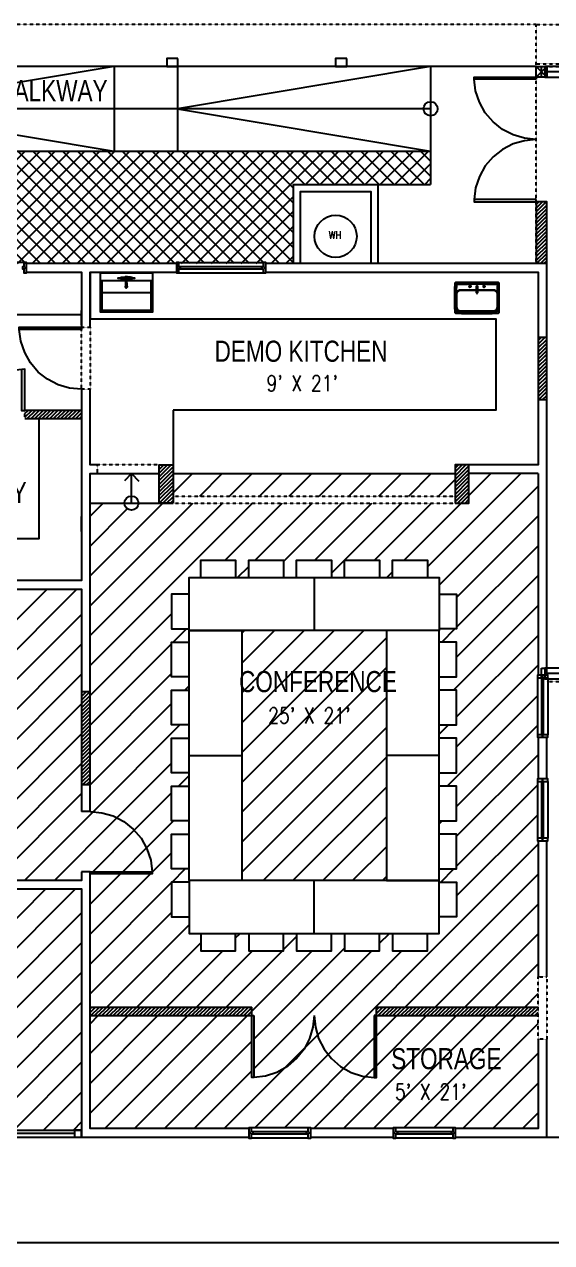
# Model space of a CAD drawing. Header units: inches. Extents: x -625442 to 34963, y -27993 to 66986.
# Drawn here: x 2699 to 2999, y 19650 to 20343 of the extents above; entities that cross this region are included whole.
import ezdxf

# ---------------------------------------------------------------- set-up
doc = ezdxf.new("R2010")
doc.units = ezdxf.units.IN
doc.header["$LTSCALE"] = 0.5
doc.header["$MEASUREMENT"] = 0
doc.linetypes.add('HIDDEN2', pattern=[0.1875, 0.125, -0.0625])
for name, color, linetype in [('0-TEXT', 30, 'Continuous'), ('A-ANNO-TEXT', 30, 'Continuous'), ('P-ABOVE', 201, 'HIDDEN2'), ('P-BELOW-LIGHT', 143, 'Continuous'), ('P-BELOW-MED', 145, 'Continuous'), ('P-CASEWORK', 140, 'Continuous'), ('P-DOOR', 51, 'Continuous'), ('P-FIXTURE', 63, 'Continuous'), ('P-FURNITURE', 201, 'Continuous'), ('P-RAILING', 60, 'Continuous'), ('P-WALL', 90, 'Continuous'), ('P-WINDOW', 213, 'Continuous')]:
    doc.layers.add(name, color=color, linetype=linetype)
doc.styles.add('1-4T', font='Zap601Rm.ttf', dxfattribs={"width": 0.8, "height": 12})
doc.styles.add('sapa notes', font='romans.shx', dxfattribs={"width": 0.8})

msp = doc.modelspace()

# ---------------------------------------------------------------- hatches: boundary and pattern name
at = {"layer": 'P-BELOW-LIGHT'}
h = msp.add_hatch(dxfattribs=at)
h.set_pattern_fill('ANSI37', color=256, scale=48)
h.set_pattern_definition([(45, (130.273, 442.537), (-4.2426407, 4.2426407), []), (135, (130.273, 442.537), (-4.2426407, -4.2426407), [])])
h.paths.add_polyline_path([(2851.69576, 20251.62307), (2929.69576, 20251.62307), (2929.69576, 20270.62307), (2426.76317, 20270.33417), (2426.76317, 20206.62307), (2589.15344, 20206.62307), (2589.15344, 20210.62307), (2594.04447, 20210.62307), (2594.04447, 20206.62307), (2851.69576, 20206.62307)])
at = {"layer": 'P-FURNITURE'}
h = msp.add_hatch(dxfattribs=at)
h.set_pattern_fill('ANSI31', color=256, scale=12)
h.paths.add_polyline_path([(2995.69576, 20241.80097), (2989.69576, 20241.80097), (2989.69576, 20206.62307), (2995.69576, 20206.62307)])
h.paths.add_polyline_path([(2995.69576, 20164.56022), (2990.80474, 20164.56022), (2990.80474, 20129.34481), (2995.69576, 20129.34481)])
h = msp.add_hatch(dxfattribs=at)
h.set_pattern_fill('ANSI31', color=256, scale=12)
h.paths.add_polyline_path([(2518.85643, 20201.73204), (2513.9654, 20201.73204), (2513.9654, 20170.42946), (2518.85643, 20170.42946)])
h.paths.add_polyline_path([(2518.85643, 20135.21405), (2513.9654, 20135.21405), (2513.9654, 20021.54654), (2594.04447, 20021.54654), (2594.04447, 20026.43756), (2518.85643, 20026.43756)])
h.paths.add_polyline_path([(2549.24873, 20123.21405), (2518.85643, 20123.21405), (2518.85643, 20118.32302), (2549.24873, 20118.32302)], flags=17)
h.paths.add_polyline_path([(2651.89343, 20123.21405), (2584.46414, 20123.21405), (2584.46414, 20118.32302), (2614.85643, 20118.32302), (2614.85643, 20026.43756), (2619.74746, 20026.43756), (2619.74746, 20118.32302), (2651.89343, 20118.32302)])
h.paths.add_polyline_path([(2731.18892, 20123.21405), (2699.04295, 20123.21405), (2699.04295, 20118.32302), (2731.18892, 20118.32302)])
h = msp.add_hatch(dxfattribs=at)
h.set_pattern_fill('ANSI31', color=256, scale=12)
h.paths.add_polyline_path([(2783.22947, 20092.17299), (2775.40382, 20092.17299), (2775.40382, 20070.45682), (2783.22947, 20070.45682)])
h.paths.add_polyline_path([(2951.48086, 20092.17299), (2943.65522, 20092.17299), (2943.65522, 20070.45682), (2951.48086, 20070.45682)])
h = msp.add_hatch(dxfattribs=at)
h.set_pattern_fill('ANSI31', color=256, scale=96)
h.paths.add_polyline_path([(2990.80474, 20087.28196), (2951.48086, 20087.28196), (2951.48086, 20070.45682), (2943.65522, 20070.45682), (2783.22947, 20070.45682), (2775.40382, 20070.45682), (2763.55689, 20070.45682, -1), (2755.55689, 20070.45682), (2736.07995, 20070.45682), (2736.07995, 19963.24547), (2736.07995, 19910.42236), (2736.07995, 19895.16235), (2742.73175, 19894.37978), (2749.18791, 19892.61901), (2755.25278, 19889.48876), (2760.5351, 19885.18465), (2765.03484, 19880.09798), (2768.36074, 19874.0331), (2770.51279, 19867.57695), (2771.29536, 19860.92515), (2771.29536, 19859.7513), (2736.07995, 19859.7513), (2736.07995, 19809.08024), (2736.07995, 19784.03412), (2828.03129, 19784.03412), (2828.03129, 19779.14309), (2829.20514, 19779.14309), (2829.20514, 19743.92768), (2835.85694, 19744.71025), (2842.3131, 19746.8623), (2848.37797, 19750.1882), (2853.46464, 19754.68794), (2857.76875, 19759.97026), (2860.89901, 19766.03513), (2862.65978, 19772.49129), (2863.44234, 19779.14309), (2864.22491, 19772.49129), (2865.98568, 19766.03513), (2869.11594, 19759.97026), (2873.42004, 19754.68794), (2878.50671, 19750.1882), (2884.57159, 19746.8623), (2891.02775, 19744.71025), (2897.67955, 19743.92768), (2897.67955, 19779.14309), (2898.85339, 19779.14309), (2898.85339, 19784.03412), (2990.80474, 19784.03412), (2990.80474, 19801.25459), (2990.80474, 19878.53285), (2990.41345, 19878.53285), (2990.41345, 19880.09798), (2990.41345, 19912.18313), (2990.41345, 19913.74826), (2990.80474, 19913.74826), (2990.80474, 19937.42084), (2990.41345, 19937.42084), (2990.41345, 19938.79033), (2990.41345, 19971.07112), (2990.41345, 19972.63625), (2990.80474, 19972.63625)])
h.paths.add_polyline_path([(2782.40895, 20018.78567), (2792.33141, 20018.78567), (2792.33141, 20028.11388), (2798.94638, 20028.11388), (2798.94638, 20038.03634), (2818.79129, 20038.03634), (2818.79129, 20028.11388), (2826.23313, 20028.11388), (2826.23313, 20038.03634), (2846.07805, 20038.03634), (2846.07805, 20028.11388), (2853.51989, 20028.11388), (2853.51989, 20038.03634), (2873.3648, 20038.03634), (2873.3648, 20028.11388), (2880.80664, 20028.11388), (2880.80664, 20038.03634), (2900.65155, 20038.03634), (2900.65155, 20028.11388), (2908.0934, 20028.11388), (2908.0934, 20038.03634), (2927.93831, 20038.03634), (2927.93831, 20028.11388), (2934.55328, 20028.11388), (2934.55328, 20018.78567), (2944.47574, 20018.78567), (2944.47574, 19998.94075), (2934.55328, 19998.94075), (2934.55328, 19998.11388), (2934.55328, 19991.49891), (2944.47574, 19991.49891), (2944.47574, 19971.654), (2934.55328, 19971.654), (2934.55328, 19964.21216), (2944.47574, 19964.21216), (2944.47574, 19944.36725), (2934.55328, 19944.36725), (2934.55328, 19936.9254), (2944.47574, 19936.9254), (2944.47574, 19917.08049), (2934.55328, 19917.08049), (2934.55328, 19909.63865), (2944.47574, 19909.63865), (2944.47574, 19889.79374), (2934.55328, 19889.79374), (2934.55328, 19882.35189), (2944.47574, 19882.35189), (2944.47574, 19862.50698), (2934.55328, 19862.50698), (2934.55328, 19855.89201), (2934.55328, 19855.06514), (2944.47574, 19855.06514), (2944.47574, 19835.22023), (2934.55328, 19835.22023), (2934.55328, 19825.89201), (2927.93831, 19825.89201), (2927.93831, 19815.96956), (2908.0934, 19815.96956), (2908.0934, 19825.89201), (2900.65155, 19825.89201), (2900.65155, 19815.96956), (2880.80664, 19815.96956), (2880.80664, 19825.89201), (2873.3648, 19825.89201), (2873.3648, 19815.96956), (2853.51989, 19815.96956), (2853.51989, 19825.89201), (2846.07805, 19825.89201), (2846.07805, 19815.96956), (2826.23313, 19815.96956), (2826.23313, 19825.89201), (2818.79129, 19825.89201), (2818.79129, 19815.96956), (2798.94638, 19815.96956), (2798.94638, 19825.89201), (2792.33141, 19825.89201), (2792.33141, 19835.22023), (2782.40895, 19835.22023), (2782.40895, 19855.06514), (2792.33141, 19855.06514), (2792.33141, 19855.89201), (2792.33141, 19862.50698), (2782.40895, 19862.50698), (2782.40895, 19882.35189), (2792.33141, 19882.35189), (2792.33141, 19889.79374), (2782.40895, 19889.79374), (2782.40895, 19909.63865), (2792.33141, 19909.63865), (2792.33141, 19917.08049), (2782.40895, 19917.08049), (2782.40895, 19936.9254), (2792.33141, 19936.9254), (2792.33141, 19944.36725), (2782.40895, 19944.36725), (2782.40895, 19964.21216), (2792.33141, 19964.21216), (2792.33141, 19971.654), (2782.40895, 19971.654), (2782.40895, 19991.49891), (2792.33141, 19991.49891), (2792.33141, 19998.11388), (2792.33141, 19998.94075), (2782.40895, 19998.94075)], flags=16)
h.paths.add_polyline_path([(2828.03129, 19779.14309), (2736.07995, 19779.14309), (2736.07995, 19714.97685), (2826.27052, 19714.97685), (2826.27052, 19715.36813), (2827.83565, 19715.36813), (2859.9208, 19715.36813), (2861.48593, 19715.36813), (2861.48593, 19714.97685), (2908.43981, 19714.97685), (2908.43981, 19715.36813), (2910.00494, 19715.36813), (2942.28573, 19715.36813), (2943.85086, 19715.36813), (2943.85086, 19714.97685), (2990.80474, 19714.97685), (2990.80474, 19765.84355), (2990.80474, 19779.14309), (2898.85339, 19779.14309), (2898.85339, 19743.92768), (2897.67955, 19743.92768), (2891.02775, 19744.71025), (2884.57159, 19746.8623), (2878.50671, 19750.1882), (2873.42004, 19754.68794), (2869.11594, 19759.97026), (2865.98568, 19766.03513), (2864.22491, 19772.49129), (2863.44234, 19779.14309), (2862.65978, 19772.49129), (2860.89901, 19766.03513), (2857.76875, 19759.97026), (2853.46464, 19754.68794), (2848.37797, 19750.1882), (2842.3131, 19746.8623), (2835.85694, 19744.71025), (2829.20514, 19743.92768), (2828.03129, 19743.92768)])
h.paths.add_polyline_path([(2943.65522, 20087.28196), (2783.22947, 20087.28196), (2783.22947, 20074.45682), (2943.65522, 20074.45682)], flags=17)
h.paths.add_polyline_path([(2907.76308, 19728.65294), (2959.3543, 19728.65294), (2959.3543, 19744.7083), (2907.76308, 19744.7083)], flags=24)
h.paths.add_polyline_path([(2904.2356, 19745.36787), (2969.54286, 19745.36787), (2969.54286, 19763.71582), (2904.2356, 19763.71582)], flags=24)
h = msp.add_hatch(dxfattribs=at)
h.set_pattern_fill('ANSI31', color=256, scale=96)
h.paths.add_polyline_path([(2731.18892, 19963.24547), (2731.18892, 20021.54654), (2594.04447, 20021.54654), (2518.9654, 20021.54654), (2518.9654, 19921.03412), (2607.73935, 19921.03412), (2607.73935, 19916.03412), (2607.73935, 19856.4254), (2609.30448, 19856.4254), (2676.80068, 19856.4254), (2678.36581, 19856.4254), (2678.36581, 19856.03412), (2731.18892, 19856.03412), (2731.18892, 19860.92515), (2736.07995, 19860.92515), (2771.29536, 19860.92515), (2770.51279, 19867.57695), (2768.36074, 19874.0331), (2765.03484, 19880.09798), (2760.5351, 19885.18465), (2755.25278, 19889.48876), (2749.18791, 19892.61901), (2742.73175, 19894.37978), (2736.07995, 19895.16235), (2731.18892, 19895.16235), (2731.18892, 19910.42236)])
h.paths.add_polyline_path([(2581.93873, 19932.65747), (2639.35269, 19932.65747), (2639.35269, 19948.71283), (2581.93873, 19948.71283)], flags=24)
h.paths.add_polyline_path([(2585.85648, 19949.27856), (2633.93972, 19949.27856), (2633.93972, 19967.60127), (2585.85648, 19967.60127)], flags=24)
h = msp.add_hatch(dxfattribs=at)
h.set_pattern_fill('ANSI31', color=256, scale=96)
h.paths.add_polyline_path([(2904.55328, 19998.11388), (2822.33141, 19998.11388), (2822.33141, 19855.89201), (2904.55328, 19855.89201)])
h = msp.add_hatch(dxfattribs=at)
h.set_pattern_fill('ANSI31', color=256, scale=12)
h.paths.add_polyline_path([(2736.07995, 19963.24547), (2731.18892, 19963.24547), (2731.18892, 19910.42236), (2736.07995, 19910.42236)])
h.paths.add_polyline_path([(2828.03129, 19784.03412), (2736.07995, 19784.03412), (2736.07995, 19779.14309), (2828.03129, 19779.14309)])
h.paths.add_polyline_path([(2990.80474, 19784.03412), (2898.85339, 19784.03412), (2898.85339, 19779.14309), (2990.80474, 19779.14309)])
h = msp.add_hatch(dxfattribs=at)
h.set_pattern_fill('ANSI31', color=256, scale=96)
h.paths.add_polyline_path([(2607.64153, 19850.55617), (2607.65131, 19851.14309), (2549.14483, 19851.14309), (2549.14483, 19850.55617), (2547.5797, 19850.55617), (2515.29891, 19850.55617), (2513.73378, 19850.55617), (2513.73378, 19851.14309), (2472.75228, 19851.14309), (2472.75228, 19803.14309), (2560.83961, 19803.14309), (2560.83961, 19762.08582), (2560.83961, 19714.08582), (2731.18892, 19714.08582), (2731.18892, 19851.14309), (2678.36581, 19851.14309), (2678.36581, 19850.55617), (2678.46363, 19850.55617), (2678.46363, 19815.34076), (2677.28978, 19815.34076), (2670.63798, 19816.12332), (2664.18183, 19818.27538), (2658.11695, 19821.60127), (2653.03028, 19826.10102), (2648.72618, 19831.38333), (2645.59592, 19837.44821), (2643.83515, 19843.90437), (2643.05258, 19850.55617), (2642.27002, 19843.90437), (2640.50925, 19837.44821), (2637.37899, 19831.38333), (2633.07488, 19826.10102), (2627.98821, 19821.60127), (2621.92334, 19818.27538), (2615.46718, 19816.12332), (2608.81538, 19815.34076), (2607.64153, 19815.34076)])
h.paths.add_polyline_path([(2640.50925, 19837.44821), (2642.27002, 19843.90437), (2643.05258, 19850.55617), (2609.30448, 19850.55617), (2608.81538, 19850.55617), (2608.81538, 19815.34076), (2615.46718, 19816.12332), (2621.92334, 19818.27538), (2627.98821, 19821.60127), (2633.07488, 19826.10102), (2637.37899, 19831.38333)], flags=17)
h.paths.add_polyline_path([(2677.28978, 19850.55617), (2676.80068, 19850.55617), (2643.05258, 19850.55617), (2643.83515, 19843.90437), (2645.59592, 19837.44821), (2648.72618, 19831.38333), (2653.03028, 19826.10102), (2658.11695, 19821.60127), (2664.18183, 19818.27538), (2670.63798, 19816.12332), (2677.28978, 19815.34076)], flags=17)
h.paths.add_polyline_path([(2611.18668, 19750.17192), (2668.60063, 19750.17192), (2668.60063, 19766.22727), (2611.18668, 19766.22727)], flags=24)
h.paths.add_polyline_path([(2612.49093, 19765.96824), (2665.28693, 19765.96824), (2665.28693, 19784.31619), (2612.49093, 19784.31619)], flags=24)

# ---------------------------------------------------------------- linework, layer by layer
at = {"layer": '0-TEXT'}
msp.add_line((2929.69576, 20294.62307), (2426.76317, 20294.62307), dxfattribs=at)
for centre in [(2929.69576, 20294.62307), (2759.55689, 20070.45682)]:
    msp.add_circle(centre, 4, dxfattribs=at)
at = {"layer": 'A-ANNO-TEXT'}
for points in [[(2759.55689, 20070.45682), (2759.55689, 20087.28196), (2755.64407, 20083.1735)], [(2759.55689, 20087.28196), (2763.861, 20082.97786)]]:
    msp.add_lwpolyline(points, dxfattribs=at)
at = {"layer": 'P-ABOVE'}
for p, q in [((2989.69576, 20342.62307), (2289.43119, 20342.62307)), ((2989.69576, 20320.12307), (3450.69576, 20320.12307)), ((2989.69576, 20318.62307), (3450.69576, 20318.62307)), ((2783.22947, 20074.45682), (2943.65522, 20074.45682)), ((2783.22947, 20070.45682), (2943.65522, 20070.45682)), ((2995.69576, 19969.12307), (3450.69576, 19969.12307)), ((2996.28269, 19970.62307), (3450.69576, 19970.62307))]:
    msp.add_line(p, q, dxfattribs=at)
for points in [[(2989.69576, 20206.62307), (2989.69576, 20342.62307), (3450.69576, 20342.62307), (3450.69576, 19946.62307), (3096.69576, 19946.62307), (3096.69576, 19969.12307)], [(2699.04295, 20118.32302), (2699.04295, 20123.21405)]]:
    msp.add_lwpolyline(points, dxfattribs=at)
for points in [[(2736.07995, 20135.21405), (2731.18892, 20135.21405), (2731.18892, 20170.42946), (2736.07995, 20170.42946)], [(2739.99277, 20087.28196), (2775.40382, 20087.28196), (2775.40382, 20092.17299), (2739.99277, 20092.17299)], [(2995.69576, 19765.84355), (2990.80474, 19765.84355), (2990.80474, 19801.25459), (2995.69576, 19801.25459)]]:
    msp.add_lwpolyline(points, close=True, dxfattribs=at)
at = {"layer": 'P-BELOW-LIGHT'}
for p, q in [((2785.69576, 20318.62307), (2749.69576, 20318.62307)), ((2749.69576, 20318.62307), (2749.69576, 20270.62307)), ((3094.69576, 20318.62307), (2994.69576, 20318.62307)), ((2994.69576, 20312.62307), (3094.69576, 20312.62307)), ((2749.69576, 20270.62307), (2785.69576, 20270.62307)), ((2899.69576, 20251.62307), (2929.69576, 20251.62307)), ((3094.69576, 19976.62307), (2994.69576, 19976.62307)), ((2994.69576, 19970.62307), (3094.69576, 19970.62307)), ((2472.75228, 19650.08582), (3593.69576, 19650.08582))]:
    msp.add_line(p, q, dxfattribs=at)
for points in [[(2749.69576, 20318.62307), (2605.69576, 20318.62307), (2605.69576, 20270.62307), (2749.69576, 20270.62307)], [(2749.69576, 20318.62307), (2605.69576, 20294.62307), (2749.69576, 20270.62307)], [(2929.69576, 20318.62307), (2785.69576, 20318.62307), (2785.69576, 20270.62307), (2929.69576, 20270.62307)], [(2929.69576, 20318.62307), (2785.69576, 20294.62307), (2929.69576, 20270.62307)], [(2989.69576, 20318.62307), (2929.69576, 20318.62307), (2929.69576, 20251.62307)], [(2698.32121, 20207.20999), (2698.32121, 20204.8623), (2697.53864, 20204.8623), (2697.53864, 20203.68845), (2698.32121, 20203.68845), (2698.32121, 20201.34076), (2699.88634, 20201.34076), (2699.88634, 20207.20999), (2698.32121, 20207.20999), (2666.23606, 20207.20999)], [(2699.10377, 20204.8623), (2699.10377, 20203.68845)], [(2786.55537, 20201.34076), (2786.55537, 20203.68845), (2787.33793, 20203.68845), (2787.33793, 20204.8623), (2786.55537, 20204.8623), (2786.55537, 20207.20999), (2785.18588, 20207.20999), (2785.18588, 20201.34076), (2786.55537, 20201.34076), (2834.48745, 20201.34076)], [(2785.96845, 20203.68845), (2785.96845, 20204.8623)], [(2786.55537, 20207.20999), (2834.48745, 20207.20999)], [(2835.27002, 20204.8623), (2835.27002, 20203.68845)], [(2751.92688, 20198.40614), (2751.92688, 20198.40614)], [(2731.18892, 20171.6033), (2731.18892, 20180.01587)], [(2731.18892, 20054.41425), (2731.18892, 20062.82682)], [(2990.41345, 19971.07112), (2992.76115, 19971.07112), (2992.76115, 19970.28855), (2993.93499, 19970.28855), (2993.93499, 19971.07112), (2996.28269, 19971.07112), (2996.28269, 19972.63625), (2990.41345, 19972.63625), (2990.41345, 19971.07112), (2990.41345, 19938.79033)], [(2992.76115, 19971.85368), (2993.93499, 19971.85368)], [(2995.69576, 19710.08582), (3533.69576, 19710.08582), (3533.69576, 19970.62307)], [(2996.28269, 19971.07112), (2996.28269, 19938.79033)], [(2993.93499, 19938.00776), (2992.76115, 19938.00776)], [(2990.41345, 19912.18313), (2992.76115, 19912.18313), (2992.76115, 19911.59621), (2993.93499, 19911.59621), (2993.93499, 19912.18313), (2996.28269, 19912.18313), (2996.28269, 19913.74826), (2990.41345, 19913.74826), (2990.41345, 19912.18313), (2990.41345, 19880.09798)], [(2992.76115, 19912.96569), (2993.93499, 19912.96569)], [(2996.28269, 19912.18313), (2996.28269, 19880.09798)], [(2993.93499, 19879.31542), (2992.76115, 19879.31542)], [(2827.05309, 19711.84659), (2827.05309, 19713.02043)], [(2859.9208, 19715.36813), (2859.9208, 19713.02043), (2859.13824, 19713.02043), (2859.13824, 19711.84659), (2859.9208, 19711.84659), (2859.9208, 19709.49889), (2861.48593, 19709.49889), (2861.48593, 19715.36813), (2859.9208, 19715.36813), (2827.83565, 19715.36813)], [(2860.70337, 19713.02043), (2860.70337, 19711.84659)], [(2909.22237, 19711.84659), (2909.22237, 19713.02043)], [(2942.28573, 19715.36813), (2942.28573, 19713.02043), (2941.50316, 19713.02043), (2941.50316, 19711.84659), (2942.28573, 19711.84659), (2942.28573, 19709.49889), (2943.85086, 19709.49889), (2943.85086, 19715.36813), (2942.28573, 19715.36813), (2910.00494, 19715.36813)], [(2943.06829, 19713.02043), (2943.06829, 19711.84659)], [(2859.9208, 19709.49889), (2827.83565, 19709.49889)], [(2942.28573, 19709.49889), (2910.00494, 19709.49889)]]:
    msp.add_lwpolyline(points, dxfattribs=at)
for points in [[(2834.48745, 20203.68845), (2834.48745, 20201.34076), (2836.05258, 20201.34076), (2836.05258, 20207.20999), (2834.48745, 20207.20999), (2834.48745, 20204.8623), (2833.70489, 20204.8623), (2833.70489, 20203.68845)], [(2752.31817, 20198.40614), (2752.12253, 20198.40614), (2751.92688, 20198.40614), (2752.12253, 20198.40614)], [(2753.8833, 20198.79742), (2753.49201, 20198.79742), (2753.49201, 20198.40614), (2753.49201, 20198.01486), (2753.8833, 20198.01486), (2753.8833, 20198.40614), (2753.68766, 20198.40614), (2753.49201, 20198.40614), (2753.10073, 20198.40614), (2752.90509, 20198.40614), (2752.51381, 20198.40614), (2752.31817, 20198.40614), (2752.51381, 20198.40614), (2752.90509, 20198.40614), (2753.10073, 20198.40614), (2753.49201, 20198.40614), (2753.68766, 20198.40614), (2753.8833, 20198.40614)], [(2992.76115, 19938.79033), (2990.41345, 19938.79033), (2990.41345, 19937.42084), (2996.28269, 19937.42084), (2996.28269, 19938.79033), (2993.93499, 19938.79033), (2993.93499, 19939.57289), (2992.76115, 19939.57289)], [(2992.76115, 19880.09798), (2990.41345, 19880.09798), (2990.41345, 19878.53285), (2996.28269, 19878.53285), (2996.28269, 19880.09798), (2993.93499, 19880.09798), (2993.93499, 19880.88055), (2992.76115, 19880.88055)], [(2827.83565, 19713.02043), (2827.83565, 19715.36813), (2826.27052, 19715.36813), (2826.27052, 19709.49889), (2827.83565, 19709.49889), (2827.83565, 19711.84659), (2828.61822, 19711.84659), (2828.61822, 19713.02043)], [(2910.00494, 19713.02043), (2910.00494, 19715.36813), (2908.43981, 19715.36813), (2908.43981, 19709.49889), (2910.00494, 19709.49889), (2910.00494, 19711.84659), (2910.7875, 19711.84659), (2910.7875, 19713.02043)]]:
    msp.add_lwpolyline(points, close=True, dxfattribs=at)
at = {"layer": 'P-BELOW-MED'}
for p, q in [((2989.69576, 20318.62307), (2995.69576, 20312.62307)), ((2995.69576, 20318.62307), (2989.69576, 20312.62307)), ((2526.83961, 19714.08582), (2731.18892, 19714.08582)), ((2526.83961, 19710.08582), (2731.18892, 19710.08582))]:
    msp.add_line(p, q, dxfattribs=at)
for points in [[(2739.99277, 20087.28196), (2775.40382, 20087.28196)], [(2736.07995, 20070.45682), (2783.22947, 20070.45682)]]:
    msp.add_lwpolyline(points, dxfattribs=at)
at = {"layer": 'P-CASEWORK'}
for p, q in [((2597.9573, 20177.73204), (2731.18892, 20177.73204)), ((2783.22947, 20123.28196), (2783.22947, 20092.17299)), ((2783.22947, 20087.28196), (2943.65522, 20087.28196))]:
    msp.add_line(p, q, dxfattribs=at)
for points in [[(2736.07995, 20201.73204), (2736.07995, 20175.32048), (2966.80474, 20175.32048), (2966.80474, 20123.28196), (2783.22947, 20123.28196)], [(2643.74746, 20118.32302), (2643.74746, 20050.43756), (2707.18892, 20050.43756), (2707.18892, 20118.32302)]]:
    msp.add_lwpolyline(points, dxfattribs=at)
at = {"layer": 'P-DOOR'}
for points in [[(2989.69576, 20311.44922), (2954.48036, 20311.44922), (2954.48036, 20312.62307), (2989.69576, 20312.62307)], [(2989.69576, 20242.97482), (2954.48036, 20242.97482), (2954.48036, 20241.80097), (2989.69576, 20241.80097)], [(2731.18892, 20169.25561), (2695.77787, 20169.25561), (2695.77787, 20170.42946), (2731.18892, 20170.42946)], [(2736.07995, 19860.92515), (2771.29536, 19860.92515), (2771.29536, 19859.7513), (2736.07995, 19859.7513)], [(2829.20514, 19779.14309), (2829.20514, 19743.92768), (2828.03129, 19743.92768), (2828.03129, 19779.14309)], [(2897.67955, 19779.14309), (2897.67955, 19743.92768), (2898.85339, 19743.92768), (2898.85339, 19779.14309)]]:
    msp.add_lwpolyline(points, close=True, dxfattribs=at)
for points in [[(2989.69576, 20277.21202), (2983.04397, 20277.99458), (2976.58781, 20279.75535), (2970.52293, 20282.88561), (2965.24062, 20287.18972), (2960.74087, 20292.27639), (2957.41497, 20298.34126), (2955.26292, 20304.79742), (2954.48036, 20311.44922)], [(2989.69576, 20277.21202), (2983.04397, 20276.42946), (2976.58781, 20274.66868), (2970.52293, 20271.53843), (2965.24062, 20267.23432), (2960.74087, 20262.14765), (2957.41497, 20256.08278), (2955.26292, 20249.62662), (2954.48036, 20242.97482)], [(2731.18892, 20135.21405), (2724.34148, 20135.80097), (2717.88532, 20137.75738), (2711.82045, 20140.88764), (2706.53814, 20144.99611), (2702.23403, 20150.27842), (2698.90813, 20156.14765), (2696.75608, 20162.60381), (2695.77787, 20169.25561)], [(2697.08654, 20146.69099), (2697.08654, 20123.21405), (2699.04295, 20123.21405), (2699.04295, 20146.69099), (2693.76064, 20146.10406), (2688.67397, 20144.34329), (2684.36986, 20141.60432), (2680.65268, 20137.88713), (2677.71807, 20133.38739), (2675.9573, 20128.49636), (2675.37037, 20123.21405), (2674.78345, 20128.49636), (2673.02268, 20133.38739), (2670.2837, 20137.88713), (2666.56652, 20141.60432), (2662.06677, 20144.34329), (2657.17574, 20146.10406), (2651.89343, 20146.69099)], [(2736.07995, 19895.16235), (2742.73175, 19894.37978), (2749.18791, 19892.61901), (2755.25278, 19889.48876), (2760.5351, 19885.18465), (2765.03484, 19880.09798), (2768.36074, 19874.0331), (2770.51279, 19867.57695), (2771.29536, 19860.92515)], [(2863.44234, 19779.14309), (2862.65978, 19772.49129), (2860.89901, 19766.03513), (2857.76875, 19759.97026), (2853.46464, 19754.68794), (2848.37797, 19750.1882), (2842.3131, 19746.8623), (2835.85694, 19744.71025), (2829.20514, 19743.92768)], [(2863.44234, 19779.14309), (2864.22491, 19772.49129), (2865.98568, 19766.03513), (2869.11594, 19759.97026), (2873.42004, 19754.68794), (2878.50671, 19750.1882), (2884.57159, 19746.8623), (2891.02775, 19744.71025), (2897.67955, 19743.92768)]]:
    msp.add_lwpolyline(points, dxfattribs=at)
at = {"layer": 'P-FIXTURE'}
for points in [[(2741.94919, 20201.34076), (2771.491, 20201.34076), (2771.491, 20196.84101), (2771.491, 20179.03767), (2741.94919, 20179.03767), (2741.94919, 20196.84101)], [(2753.8833, 20198.60178), (2754.27458, 20198.60178)], [(2754.47022, 20198.60178), (2754.27458, 20198.60178)], [(2754.47022, 20198.40614), (2754.27458, 20198.40614)], [(2754.47022, 20198.2105), (2754.27458, 20198.2105), (2754.47022, 20198.2105), (2754.27458, 20198.2105)], [(2756.23099, 20198.79742), (2756.23099, 20198.60178), (2756.23099, 20198.40614), (2756.23099, 20198.2105), (2756.42663, 20198.01486), (2756.23099, 20198.01486), (2756.42663, 20197.81922), (2754.47022, 20197.81922), (2754.47022, 20198.01486), (2754.47022, 20198.2105), (2754.47022, 20198.40614), (2754.47022, 20198.60178), (2754.47022, 20198.79742), (2754.47022, 20198.99306), (2756.42663, 20198.99306), (2756.42663, 20198.79742), (2756.62227, 20198.79742), (2756.62227, 20198.99306), (2756.42663, 20198.99306)], [(2756.23099, 20198.79742), (2754.47022, 20198.79742)], [(2757.01355, 20197.81922), (2758.96997, 20197.81922)], [(2757.2092, 20198.60178), (2758.96997, 20198.60178)], [(2758.96997, 20198.60178), (2759.16561, 20198.60178), (2758.96997, 20198.60178), (2759.16561, 20198.60178)], [(2758.96997, 20198.40614), (2759.16561, 20198.40614)], [(2758.96997, 20198.2105), (2759.16561, 20198.2105)], [(2759.16561, 20198.60178), (2759.55689, 20198.60178)], [(2759.55689, 20198.2105), (2759.16561, 20198.2105)], [(2759.94817, 20198.40614), (2759.94817, 20198.79742), (2759.55689, 20198.79742), (2759.55689, 20198.40614), (2759.75253, 20198.40614), (2759.94817, 20198.40614), (2760.14381, 20198.40614), (2760.5351, 20198.40614), (2760.92638, 20198.40614), (2761.12202, 20198.40614), (2760.92638, 20198.40614), (2760.5351, 20198.40614), (2760.14381, 20198.40614), (2759.94817, 20198.40614), (2759.75253, 20198.40614), (2759.55689, 20198.40614), (2759.55689, 20198.01486), (2759.94817, 20198.01486)], [(2761.31766, 20198.40614), (2761.5133, 20198.40614), (2761.31766, 20198.40614), (2761.12202, 20198.40614), (2761.31766, 20198.40614), (2761.5133, 20198.40614)], [(2967.71908, 20180.21151), (2967.71908, 20182.16792), (2967.71908, 20191.94998), (2967.71908, 20193.90639), (2967.52344, 20194.68896), (2966.74087, 20194.8846), (2961.45856, 20194.8846), (2964.78446, 20194.8846), (2966.74087, 20194.8846), (2961.45856, 20194.8846), (2950.6983, 20194.8846), (2945.22035, 20194.8846), (2947.17676, 20194.8846), (2950.6983, 20194.8846), (2945.22035, 20194.8846), (2944.63342, 20194.68896), (2944.43778, 20193.90639), (2944.24214, 20191.94998), (2944.24214, 20182.16792), (2944.43778, 20180.21151), (2944.63342, 20179.62459), (2945.22035, 20179.42895), (2947.17676, 20179.23331), (2964.78446, 20179.23331), (2966.74087, 20179.42895), (2967.52344, 20179.62459)], [(2756.42663, 20193.31947), (2756.42663, 20193.51511), (2756.42663, 20193.71075)], [(2756.81791, 20192.92819), (2756.81791, 20193.12383)], [(2951.6765, 20193.71075), (2952.06779, 20193.31947), (2952.65471, 20193.71075), (2952.06779, 20194.29768)], [(2951.6765, 20193.90639), (2951.87215, 20194.10204), (2952.06779, 20194.29768), (2952.45907, 20194.10204), (2952.65471, 20193.90639), (2952.65471, 20193.71075), (2952.65471, 20193.51511), (2952.45907, 20193.31947), (2952.65471, 20193.51511), (2952.65471, 20193.71075), (2952.65471, 20193.90639), (2952.45907, 20194.10204), (2952.06779, 20194.29768), (2951.87215, 20194.10204), (2951.6765, 20193.90639), (2951.87215, 20194.10204)], [(2952.06779, 20193.31947), (2951.87215, 20193.31947), (2951.6765, 20193.71075), (2951.87215, 20193.31947)], [(2952.06779, 20193.31947), (2951.87215, 20193.31947), (2951.6765, 20193.71075), (2951.87215, 20193.31947)], [(2952.06779, 20194.29768), (2952.26343, 20194.29768)], [(2952.45907, 20194.10204), (2952.65471, 20193.90639)], [(2952.65471, 20193.71075), (2952.65471, 20193.51511), (2952.45907, 20193.31947), (2952.65471, 20193.51511)], [(2960.48036, 20193.71075), (2959.89343, 20194.29768), (2959.50215, 20193.71075), (2959.89343, 20193.31947)], [(2960.48036, 20193.71075), (2960.28472, 20194.10204), (2959.69779, 20194.10204), (2959.50215, 20193.90639), (2959.50215, 20193.71075), (2959.50215, 20193.51511), (2959.69779, 20193.31947), (2959.89343, 20193.31947), (2960.28472, 20193.31947), (2960.48036, 20193.51511)], [(2959.50215, 20193.90639), (2959.69779, 20194.10204)], [(2960.48036, 20193.71075), (2960.28472, 20194.10204), (2959.69779, 20194.10204), (2959.50215, 20193.90639), (2959.50215, 20193.71075), (2959.50215, 20193.51511), (2959.69779, 20193.31947), (2959.89343, 20193.31947), (2960.28472, 20193.31947), (2960.48036, 20193.51511)], [(2959.89343, 20193.31947), (2959.69779, 20193.31947)], [(2959.89343, 20194.29768), (2960.08907, 20194.29768)], [(2960.28472, 20193.31947), (2960.08907, 20193.31947)], [(2960.28472, 20194.10204), (2960.48036, 20193.90639)], [(2960.48036, 20193.71075), (2960.48036, 20193.51511)]]:
    msp.add_lwpolyline(points, close=True, dxfattribs=at)
for points in [[(2756.42663, 20196.84101), (2741.94919, 20196.84101)], [(2770.51279, 20196.84101), (2770.51279, 20180.01587), (2742.92739, 20180.01587), (2742.92739, 20196.84101)], [(2751.92688, 20198.40614), (2753.8833, 20198.40614)], [(2754.27458, 20198.40614), (2753.8833, 20198.40614), (2754.27458, 20198.40614), (2754.27458, 20198.60178), (2754.27458, 20198.79742), (2753.8833, 20198.79742), (2754.27458, 20198.79742), (2753.49201, 20198.79742)], [(2753.49201, 20198.01486), (2754.27458, 20198.01486), (2753.8833, 20198.01486), (2754.27458, 20198.01486), (2754.27458, 20198.2105), (2754.27458, 20198.40614), (2754.47022, 20198.40614), (2756.03535, 20198.40614), (2756.23099, 20198.40614)], [(2754.27458, 20198.2105), (2753.8833, 20198.2105)], [(2754.27458, 20198.2105), (2753.8833, 20198.2105), (2754.27458, 20198.2105)], [(2754.47022, 20198.60178), (2754.27458, 20198.60178), (2754.47022, 20198.60178)], [(2754.27458, 20198.60178), (2754.47022, 20198.60178), (2754.27458, 20198.60178)], [(2754.47022, 20198.2105), (2754.27458, 20198.2105), (2754.47022, 20198.2105)], [(2754.47022, 20198.99306), (2756.42663, 20198.99306)], [(2756.23099, 20198.60178), (2754.47022, 20198.60178), (2756.03535, 20198.60178), (2756.23099, 20198.60178), (2756.42663, 20198.79742), (2756.23099, 20198.79742), (2756.03535, 20198.60178), (2756.03535, 20198.40614), (2756.03535, 20198.2105), (2756.23099, 20198.01486), (2756.23099, 20198.2105), (2754.47022, 20198.2105), (2756.03535, 20198.2105), (2756.23099, 20198.2105), (2756.03535, 20198.2105)], [(2756.42663, 20197.62358), (2756.23099, 20197.62358), (2756.23099, 20197.81922), (2754.47022, 20197.81922), (2756.42663, 20197.81922), (2756.42663, 20198.40614), (2756.42663, 20198.01486), (2756.62227, 20198.01486), (2756.62227, 20197.23229), (2756.62227, 20197.42793), (2756.62227, 20196.44973), (2756.81791, 20196.44973), (2756.81791, 20195.66716), (2757.01355, 20195.66716), (2757.01355, 20194.8846), (2757.01355, 20195.66716), (2757.01355, 20196.44973), (2756.81791, 20196.44973), (2756.81791, 20197.23229), (2756.62227, 20197.42793), (2756.62227, 20198.01486), (2756.62227, 20198.40614), (2756.42663, 20198.40614), (2756.42663, 20198.60178)], [(2754.47022, 20198.01486), (2756.23099, 20198.01486)], [(2755.83971, 20198.99306), (2756.03535, 20199.18871), (2756.23099, 20199.38435), (2756.42663, 20199.38435), (2756.62227, 20199.38435), (2757.01355, 20199.38435), (2757.2092, 20199.38435), (2757.40484, 20199.18871), (2757.60048, 20198.99306)], [(2756.42663, 20197.42793), (2756.23099, 20197.42793), (2756.03535, 20197.62358), (2755.83971, 20197.81922)], [(2756.03535, 20198.40614), (2756.03535, 20198.60178), (2756.03535, 20198.40614)], [(2756.23099, 20198.99306), (2756.42663, 20199.18871), (2756.62227, 20199.18871), (2756.81791, 20199.18871), (2757.01355, 20198.99306), (2757.2092, 20198.99306)], [(2756.23099, 20198.79742), (2756.23099, 20198.79742)], [(2756.23099, 20198.60178), (2756.23099, 20198.60178)], [(2756.42663, 20197.23229), (2756.42663, 20197.81922), (2756.42663, 20198.01486), (2756.42663, 20197.23229), (2756.62227, 20197.23229), (2756.62227, 20196.44973), (2756.62227, 20195.66716), (2756.81791, 20195.66716), (2756.81791, 20194.8846), (2757.01355, 20194.8846), (2757.01355, 20194.10204), (2757.01355, 20193.71075), (2757.2092, 20193.71075), (2757.2092, 20193.51511), (2757.2092, 20193.31947), (2757.01355, 20193.31947), (2757.01355, 20193.12383), (2756.81791, 20193.12383), (2756.62227, 20193.12383), (2756.42663, 20193.12383), (2756.23099, 20193.31947), (2756.23099, 20193.12383), (2756.42663, 20193.12383), (2756.42663, 20192.92819), (2756.62227, 20192.92819), (2756.81791, 20192.92819), (2757.01355, 20193.12383), (2757.2092, 20193.31947), (2757.2092, 20193.51511), (2757.2092, 20193.31947)], [(2756.23099, 20198.01486), (2756.23099, 20197.81922), (2756.23099, 20198.01486)], [(2756.42663, 20198.99306), (2756.62227, 20198.99306), (2756.42663, 20198.99306)], [(2756.42663, 20198.2105), (2756.42663, 20198.40614), (2756.42663, 20198.60178), (2756.62227, 20198.60178), (2756.81791, 20198.60178), (2757.01355, 20198.60178), (2757.01355, 20198.40614), (2757.01355, 20198.2105), (2756.81791, 20198.01486), (2756.62227, 20198.01486), (2756.42663, 20198.2105), (2756.42663, 20198.40614), (2756.42663, 20198.60178), (2756.42663, 20198.40614), (2756.42663, 20198.2105), (2756.42663, 20197.81922), (2756.42663, 20197.23229), (2756.42663, 20196.44973), (2756.42663, 20195.66716), (2756.42663, 20194.8846), (2756.42663, 20194.29768), (2756.42663, 20193.71075), (2756.42663, 20193.51511)], [(2756.42663, 20196.44973), (2756.42663, 20197.23229), (2756.42663, 20196.44973), (2756.62227, 20196.44973), (2756.62227, 20195.66716), (2756.62227, 20194.68896), (2756.81791, 20194.8846), (2756.81791, 20194.10204), (2757.01355, 20194.10204), (2757.01355, 20193.51511), (2757.01355, 20193.71075), (2757.01355, 20193.31947), (2757.01355, 20193.12383)], [(2757.01355, 20193.31947), (2757.01355, 20193.51511), (2756.81791, 20193.51511), (2756.81791, 20194.10204), (2756.62227, 20194.10204), (2756.62227, 20194.68896), (2756.62227, 20194.8846), (2756.62227, 20195.66716), (2756.42663, 20195.66716), (2756.42663, 20196.44973), (2756.42663, 20195.66716)], [(2756.81791, 20193.31947), (2756.81791, 20193.51511), (2756.62227, 20193.51511), (2756.62227, 20194.10204), (2756.62227, 20194.8846), (2756.42663, 20194.8846), (2756.42663, 20195.66716), (2756.42663, 20194.8846)], [(2756.62227, 20193.12383), (2756.62227, 20193.51511), (2756.62227, 20194.10204), (2756.42663, 20194.10204), (2756.42663, 20194.8846), (2756.42663, 20194.10204), (2756.42663, 20194.29768)], [(2757.2092, 20198.2105), (2758.96997, 20198.2105), (2757.2092, 20198.2105), (2757.2092, 20198.01486), (2757.01355, 20198.01486), (2757.2092, 20198.2105), (2757.2092, 20198.40614), (2757.2092, 20198.60178), (2757.01355, 20198.79742), (2756.81791, 20198.79742), (2756.62227, 20198.79742), (2756.62227, 20198.99306), (2756.81791, 20198.99306), (2757.01355, 20198.99306), (2757.2092, 20198.79742), (2757.2092, 20198.60178), (2757.40484, 20198.40614), (2757.2092, 20198.2105), (2757.2092, 20198.01486), (2757.01355, 20197.81922), (2758.96997, 20197.81922), (2758.96997, 20198.01486), (2758.96997, 20198.2105), (2758.96997, 20198.40614), (2758.96997, 20198.60178), (2758.96997, 20198.79742), (2758.96997, 20198.99306), (2757.01355, 20198.99306), (2758.96997, 20198.99306)], [(2757.01355, 20195.66716), (2757.01355, 20196.44973), (2757.01355, 20197.23229), (2756.81791, 20197.23229), (2756.81791, 20198.01486), (2756.62227, 20198.01486), (2756.62227, 20198.60178), (2756.62227, 20198.40614), (2756.62227, 20198.60178), (2756.81791, 20198.40614), (2756.81791, 20198.01486), (2757.01355, 20198.01486), (2757.01355, 20197.23229), (2757.01355, 20196.44973)], [(2756.81791, 20198.99306), (2756.81791, 20198.99306)], [(2756.81791, 20198.99306), (2756.81791, 20198.79742)], [(2756.81791, 20198.60178), (2756.81791, 20198.40614), (2757.01355, 20198.40614), (2757.01355, 20198.01486), (2757.01355, 20197.81922), (2757.01355, 20197.23229)], [(2757.01355, 20198.99306), (2757.01355, 20198.99306)], [(2757.01355, 20198.79742), (2758.96997, 20198.79742), (2757.2092, 20198.79742), (2757.01355, 20198.79742), (2757.01355, 20198.99306)], [(2757.2092, 20198.79742), (2757.01355, 20198.79742), (2757.2092, 20198.79742)], [(2757.01355, 20193.51511), (2757.01355, 20193.71075), (2757.01355, 20194.29768), (2757.01355, 20194.8846), (2757.01355, 20195.66716), (2757.01355, 20196.44973), (2757.01355, 20197.23229), (2757.01355, 20197.81922), (2757.01355, 20198.2105), (2757.01355, 20198.40614), (2757.01355, 20198.60178), (2757.01355, 20198.40614), (2757.01355, 20198.2105)], [(2757.01355, 20198.60178), (2757.01355, 20198.40614), (2757.01355, 20197.81922)], [(2757.01355, 20197.81922), (2757.01355, 20197.81922)], [(2757.2092, 20197.81922), (2757.01355, 20197.62358)], [(2757.60048, 20197.81922), (2757.40484, 20197.62358), (2757.2092, 20197.42793), (2757.01355, 20197.42793)], [(2771.491, 20196.84101), (2757.01355, 20196.84101)], [(2757.01355, 20194.8846), (2757.01355, 20194.10204), (2757.01355, 20194.29768)], [(2757.2092, 20198.60178), (2757.2092, 20198.79742), (2757.2092, 20198.60178)], [(2759.94817, 20198.79742), (2759.16561, 20198.79742), (2759.55689, 20198.79742), (2759.16561, 20198.79742), (2759.16561, 20198.60178), (2759.16561, 20198.40614), (2758.96997, 20198.40614), (2757.40484, 20198.40614), (2757.2092, 20198.40614), (2757.40484, 20198.40614), (2757.2092, 20198.40614)], [(2757.2092, 20198.60178), (2757.2092, 20198.60178)], [(2757.2092, 20198.2105), (2757.2092, 20198.2105)], [(2757.2092, 20198.01486), (2757.2092, 20198.2105), (2757.2092, 20198.01486)], [(2758.96997, 20198.01486), (2757.2092, 20198.01486)], [(2758.96997, 20198.60178), (2759.16561, 20198.60178), (2758.96997, 20198.60178)], [(2758.96997, 20198.2105), (2759.16561, 20198.2105), (2758.96997, 20198.2105)], [(2759.16561, 20198.2105), (2758.96997, 20198.2105), (2759.16561, 20198.2105)], [(2759.16561, 20198.40614), (2759.55689, 20198.40614), (2759.16561, 20198.40614), (2759.16561, 20198.2105), (2759.16561, 20198.01486), (2759.55689, 20198.01486), (2759.16561, 20198.01486), (2759.94817, 20198.01486)], [(2759.16561, 20198.2105), (2759.55689, 20198.2105)], [(2761.31766, 20198.40614), (2759.55689, 20198.40614)], [(2759.75253, 20198.40614), (2760.92638, 20198.40614)], [(2761.12202, 20198.40614), (2761.12202, 20198.40614)], [(2761.5133, 20198.40614), (2761.5133, 20198.40614)], [(2947.17676, 20195.86281), (2943.85086, 20195.86281), (2943.65522, 20195.66716), (2943.45958, 20195.47152), (2943.26393, 20191.94998), (2943.45958, 20191.94998), (2943.45958, 20182.36357)], [(2964.78446, 20195.86281), (2947.17676, 20195.86281), (2947.17676, 20195.66716), (2943.85086, 20195.66716), (2943.65522, 20195.47152), (2943.45958, 20191.94998)], [(2968.69729, 20191.94998), (2968.69729, 20195.47152), (2968.50164, 20195.66716), (2968.306, 20195.86281), (2964.78446, 20195.86281), (2964.78446, 20195.66716), (2947.17676, 20195.66716)], [(2956.17625, 20194.49332), (2955.98061, 20194.49332)], [(2955.98061, 20194.49332), (2955.98061, 20194.49332)], [(2968.69729, 20182.16792), (2968.69729, 20191.94998), (2968.50164, 20191.94998), (2968.50164, 20195.47152), (2968.306, 20195.66716), (2964.78446, 20195.66716)], [(2742.92739, 20190.18921), (2770.51279, 20190.18921)], [(2756.23099, 20193.71075), (2756.23099, 20193.51511), (2756.23099, 20193.31947), (2756.23099, 20193.51511), (2756.23099, 20193.71075), (2756.42663, 20193.71075), (2756.42663, 20194.10204), (2756.42663, 20193.51511), (2756.62227, 20193.51511), (2756.62227, 20193.31947)], [(2756.23099, 20193.51511), (2756.23099, 20193.31947), (2756.23099, 20193.12383)], [(2756.42663, 20193.31947), (2756.42663, 20193.31947)], [(2756.42663, 20193.31947), (2756.42663, 20193.31947)], [(2756.42663, 20193.12383), (2756.42663, 20192.92819)], [(2756.42663, 20193.12383), (2756.42663, 20193.12383)], [(2756.62227, 20193.12383), (2756.62227, 20192.92819), (2756.62227, 20193.12383)], [(2757.01355, 20193.31947), (2757.01355, 20193.31947)], [(2757.2092, 20193.51511), (2757.2092, 20193.71075)], [(2757.2092, 20193.31947), (2757.2092, 20193.31947)], [(2943.26393, 20191.94998), (2943.26393, 20182.16792), (2943.45958, 20182.36357), (2943.65522, 20178.84203), (2943.85086, 20178.64638), (2947.17676, 20178.45074)], [(2944.63342, 20190.18921), (2944.43778, 20189.99357), (2944.43778, 20189.60229), (2945.02471, 20190.97178), (2946.58983, 20191.5587), (2946.19855, 20191.5587), (2945.80727, 20191.5587)], [(2946.58983, 20191.5587), (2945.02471, 20190.97178), (2944.43778, 20189.60229)], [(2944.43778, 20189.60229), (2944.43778, 20181.77664), (2944.43778, 20189.60229)], [(2945.61163, 20191.36306), (2945.02471, 20190.97178), (2944.63342, 20190.38485)], [(2955.58933, 20191.5587), (2946.58983, 20191.5587), (2955.58933, 20191.5587)], [(2955.78497, 20194.29768), (2955.58933, 20194.10204)], [(2955.58933, 20193.90639), (2955.58933, 20193.71075), (2955.58933, 20193.51511), (2955.58933, 20193.31947), (2955.58933, 20193.12383), (2955.58933, 20192.92819), (2955.58933, 20192.73255), (2955.58933, 20192.53691), (2955.58933, 20192.34126), (2955.58933, 20192.14562), (2955.58933, 20191.94998), (2955.58933, 20191.75434), (2955.58933, 20191.5587), (2955.58933, 20191.36306), (2955.58933, 20191.16742), (2955.58933, 20190.97178), (2955.58933, 20190.77614), (2955.58933, 20190.58049), (2955.58933, 20190.38485), (2955.58933, 20190.18921), (2955.58933, 20189.99357)], [(2955.58933, 20189.79793), (2955.78497, 20189.60229)], [(2955.98061, 20189.60229), (2955.98061, 20189.60229)], [(2955.98061, 20189.60229), (2956.17625, 20189.60229)], [(2956.56753, 20194.10204), (2956.37189, 20194.29768)], [(2956.37189, 20189.60229), (2956.56753, 20189.79793)], [(2956.56753, 20189.99357), (2956.56753, 20190.18921), (2956.56753, 20190.38485), (2956.56753, 20190.58049), (2956.56753, 20190.77614), (2956.56753, 20190.97178), (2956.56753, 20191.16742), (2956.56753, 20191.36306), (2956.56753, 20191.5587), (2956.56753, 20191.75434), (2956.56753, 20191.94998), (2956.56753, 20192.14562), (2956.56753, 20192.34126), (2956.56753, 20192.53691), (2956.56753, 20192.73255), (2956.56753, 20192.92819), (2956.56753, 20193.12383), (2956.56753, 20193.31947), (2956.56753, 20193.51511), (2956.56753, 20193.71075), (2956.56753, 20193.90639)], [(2965.56703, 20191.5587), (2956.56753, 20191.5587), (2965.56703, 20191.5587)], [(2964.78446, 20178.2551), (2968.306, 20178.45074), (2968.50164, 20178.64638), (2968.69729, 20178.84203), (2968.69729, 20182.16792), (2968.50164, 20182.36357), (2968.50164, 20191.94998)], [(2966.34959, 20191.5587), (2965.95831, 20191.5587), (2965.56703, 20191.5587), (2967.13216, 20190.97178), (2967.71908, 20189.60229), (2967.71908, 20189.99357), (2967.52344, 20190.18921)], [(2967.71908, 20189.60229), (2967.13216, 20190.97178), (2965.56703, 20191.5587)], [(2967.52344, 20190.38485), (2967.13216, 20190.97178), (2966.54523, 20191.36306)], [(2967.71908, 20181.77664), (2967.71908, 20189.60229), (2967.71908, 20181.77664)], [(2943.26393, 20182.16792), (2943.45958, 20178.84203), (2943.65522, 20178.64638), (2943.85086, 20178.45074), (2947.17676, 20178.2551), (2947.17676, 20178.45074), (2964.78446, 20178.45074)], [(2945.80727, 20179.82023), (2946.19855, 20179.62459), (2946.58983, 20179.62459), (2945.02471, 20180.21151), (2944.43778, 20181.77664), (2944.43778, 20181.38536), (2944.63342, 20180.99408)], [(2944.43778, 20181.77664), (2945.02471, 20180.21151), (2946.58983, 20179.62459)], [(2944.63342, 20180.79844), (2945.02471, 20180.21151), (2945.61163, 20179.82023)], [(2947.17676, 20178.2551), (2964.78446, 20178.2551), (2964.78446, 20178.45074), (2968.306, 20178.64638), (2968.50164, 20178.84203), (2968.50164, 20182.36357)], [(2967.52344, 20180.99408), (2967.71908, 20181.38536), (2967.71908, 20181.77664), (2967.13216, 20180.21151), (2965.56703, 20179.62459), (2965.95831, 20179.62459), (2966.34959, 20179.82023)], [(2965.56703, 20179.62459), (2967.13216, 20180.21151), (2967.71908, 20181.77664)], [(2966.54523, 20179.82023), (2967.13216, 20180.21151), (2967.52344, 20180.79844)], [(2946.58983, 20179.62459), (2965.56703, 20179.62459), (2946.58983, 20179.62459)]]:
    msp.add_lwpolyline(points, dxfattribs=at)
msp.add_circle((2875.69576, 20222.12307), 12, dxfattribs=at)
at = {"layer": 'P-FURNITURE'}
for p, q in [((2863.44234, 20028.11388), (2863.44234, 19998.11388)), ((2934.55328, 19998.11388), (2792.33141, 19998.11388)), ((2822.33141, 19998.11388), (2822.33141, 19855.89201)), ((2904.55328, 19998.11388), (2904.55328, 19855.89201)), ((2792.33141, 19927.00295), (2822.33141, 19927.00295)), ((2934.55328, 19927.00295), (2904.55328, 19927.00295)), ((2934.55328, 19855.89201), (2792.33141, 19855.89201)), ((2863.44234, 19825.89201), (2863.44234, 19855.89201))]:
    msp.add_line(p, q, dxfattribs=at)
at = {"layer": 'P-FURNITURE', "flags": 128}
for points in [[(2798.94638, 20028.11388), (2798.94638, 20038.03634), (2818.79129, 20038.03634), (2818.79129, 20028.11388)], [(2826.23313, 20028.11388), (2826.23313, 20038.03634), (2846.07805, 20038.03634), (2846.07805, 20028.11388)], [(2853.51989, 20028.11388), (2853.51989, 20038.03634), (2873.3648, 20038.03634), (2873.3648, 20028.11388)], [(2880.80664, 20028.11388), (2880.80664, 20038.03634), (2900.65155, 20038.03634), (2900.65155, 20028.11388)], [(2908.0934, 20028.11388), (2908.0934, 20038.03634), (2927.93831, 20038.03634), (2927.93831, 20028.11388)], [(2792.33141, 19998.11388), (2792.33141, 20028.11388), (2934.55328, 20028.11388), (2934.55328, 19998.11388)], [(2792.33141, 20018.78567), (2782.40895, 20018.78567), (2782.40895, 19998.94075), (2792.33141, 19998.94075)], [(2934.55328, 20018.78567), (2944.47574, 20018.78567), (2944.47574, 19998.94075), (2934.55328, 19998.94075)], [(2822.33141, 19855.89201), (2792.33141, 19855.89201), (2792.33141, 19998.11388), (2822.33141, 19998.11388)], [(2904.55328, 19855.89201), (2934.55328, 19855.89201), (2934.55328, 19998.11388), (2904.55328, 19998.11388)], [(2792.33141, 19971.654), (2782.40895, 19971.654), (2782.40895, 19991.49891), (2792.33141, 19991.49891)], [(2934.55328, 19971.654), (2944.47574, 19971.654), (2944.47574, 19991.49891), (2934.55328, 19991.49891)], [(2792.33141, 19944.36725), (2782.40895, 19944.36725), (2782.40895, 19964.21216), (2792.33141, 19964.21216)], [(2934.55328, 19944.36725), (2944.47574, 19944.36725), (2944.47574, 19964.21216), (2934.55328, 19964.21216)], [(2792.33141, 19917.08049), (2782.40895, 19917.08049), (2782.40895, 19936.9254), (2792.33141, 19936.9254)], [(2934.55328, 19917.08049), (2944.47574, 19917.08049), (2944.47574, 19936.9254), (2934.55328, 19936.9254)], [(2792.33141, 19889.79374), (2782.40895, 19889.79374), (2782.40895, 19909.63865), (2792.33141, 19909.63865)], [(2934.55328, 19889.79374), (2944.47574, 19889.79374), (2944.47574, 19909.63865), (2934.55328, 19909.63865)], [(2792.33141, 19862.50698), (2782.40895, 19862.50698), (2782.40895, 19882.35189), (2792.33141, 19882.35189)], [(2934.55328, 19862.50698), (2944.47574, 19862.50698), (2944.47574, 19882.35189), (2934.55328, 19882.35189)], [(2792.33141, 19855.06514), (2782.40895, 19855.06514), (2782.40895, 19835.22023), (2792.33141, 19835.22023)], [(2792.33141, 19855.89201), (2792.33141, 19825.89201), (2934.55328, 19825.89201), (2934.55328, 19855.89201)], [(2934.55328, 19855.06514), (2944.47574, 19855.06514), (2944.47574, 19835.22023), (2934.55328, 19835.22023)], [(2798.94638, 19825.89201), (2798.94638, 19815.96956), (2818.79129, 19815.96956), (2818.79129, 19825.89201)], [(2826.23313, 19825.89201), (2826.23313, 19815.96956), (2846.07805, 19815.96956), (2846.07805, 19825.89201)], [(2853.51989, 19825.89201), (2853.51989, 19815.96956), (2873.3648, 19815.96956), (2873.3648, 19825.89201)], [(2880.80664, 19825.89201), (2880.80664, 19815.96956), (2900.65155, 19815.96956), (2900.65155, 19825.89201)], [(2908.0934, 19825.89201), (2908.0934, 19815.96956), (2927.93831, 19815.96956), (2927.93831, 19825.89201)]]:
    msp.add_lwpolyline(points, dxfattribs=at)
at = {"layer": 'P-RAILING'}
msp.add_line((2727.18892, 19712.08582), (2629.01426, 19712.08582), dxfattribs=at)
at = {"layer": 'P-WALL'}
for p, q in [((2731.18892, 20123.21405), (2699.04295, 20123.21405)), ((2731.18892, 20118.32302), (2699.04295, 20118.32302)), ((2990.80474, 20087.28196), (2951.48086, 20087.28196)), ((2990.80474, 20087.28196), (2990.80474, 19972.63625)), ((2736.07995, 19895.16235), (2731.18892, 19895.16235)), ((2736.07995, 19860.92515), (2731.18892, 19860.92515)), ((2828.03129, 19779.14309), (2828.03129, 19784.03412)), ((2898.85339, 19779.14309), (2898.85339, 19784.03412))]:
    msp.add_line(p, q, dxfattribs=at)
for points in [[(2786.04447, 20323.2252), (2779.69576, 20323.2252), (2779.69576, 20318.62307), (2786.04447, 20318.62307)], [(2882.04447, 20323.2252), (2875.69576, 20323.2252), (2875.69576, 20318.62307), (2882.04447, 20318.62307)], [(2989.69576, 20318.62307), (2995.69576, 20318.62307), (2995.69576, 20312.62307), (2989.69576, 20312.62307)], [(2995.69576, 20129.34481), (2995.69576, 20164.56022), (2990.80474, 20164.56022), (2990.80474, 20129.34481)], [(2783.22947, 20070.45682), (2775.40382, 20070.45682), (2775.40382, 20092.17299), (2783.22947, 20092.17299)], [(2943.65522, 20070.45682), (2951.48086, 20070.45682), (2951.48086, 20092.17299), (2943.65522, 20092.17299)], [(2736.07995, 19910.42236), (2736.07995, 19963.24547), (2731.18892, 19963.24547), (2731.18892, 19910.42236)], [(2727.18892, 19710.08582), (2731.18892, 19710.08582), (2731.18892, 19714.08582), (2727.18892, 19714.08582)]]:
    msp.add_lwpolyline(points, close=True, dxfattribs=at)
for points in [[(2851.69576, 20206.62307), (2851.69576, 20251.62307), (2899.69576, 20251.62307), (2899.69576, 20206.62307)], [(2855.69576, 20206.62307), (2855.69576, 20247.62307), (2895.69576, 20247.62307), (2895.69576, 20206.62307)], [(2995.69576, 20206.62307), (2995.69576, 20241.80097), (2989.69576, 20241.80097), (2989.69576, 20206.62307)], [(2785.18588, 20206.62307), (2699.88634, 20206.62307)], [(2699.88634, 20201.73204), (2731.18892, 20201.73204), (2731.18892, 20170.42946)], [(2736.07995, 20170.42946), (2736.07995, 20201.73204), (2785.18588, 20201.73204)], [(2995.69576, 20164.56022), (2995.69576, 20206.62307), (2836.05258, 20206.62307)], [(2836.05258, 20201.73204), (2990.80474, 20201.73204), (2990.80474, 20164.56022)], [(2731.18892, 20135.21405), (2731.18892, 20026.43756), (2598.9355, 20026.43756)], [(2739.99277, 20092.17299), (2736.07995, 20092.17299), (2736.07995, 20135.21405)], [(2990.80474, 20128.36661), (2990.80474, 20123.47558), (2990.80474, 20092.17299), (2943.65522, 20092.17299)], [(2990.80474, 20129.34481), (2990.80474, 20128.36661)], [(2995.69576, 19972.63625), (2995.69576, 20129.34481)], [(2736.07995, 19963.24547), (2736.07995, 20087.28196), (2739.99277, 20087.28196)], [(2594.04447, 20026.43756), (2594.04447, 20021.54654), (2731.18892, 20021.54654), (2731.18892, 19963.24547)], [(2990.80474, 19937.42084), (2990.80474, 19913.74826)], [(2995.69576, 19913.74826), (2995.69576, 19937.42084)], [(2731.18892, 19910.42236), (2731.18892, 19895.16235)], [(2736.07995, 19895.16235), (2736.07995, 19910.42236)], [(2990.80474, 19878.53285), (2990.80474, 19801.25459)], [(2995.69576, 19801.25459), (2995.69576, 19878.53285)], [(2731.18892, 19860.92515), (2731.18892, 19856.03412), (2678.36581, 19856.03412)], [(2736.07995, 19809.08024), (2736.07995, 19860.92515)], [(2678.36581, 19851.14309), (2731.18892, 19851.14309), (2731.18892, 19710.08582), (2826.27052, 19710.08582)], [(2826.27052, 19714.97685), (2736.07995, 19714.97685), (2736.07995, 19809.08024)], [(2736.07995, 19784.03412), (2828.03129, 19784.03412)], [(2736.07995, 19779.14309), (2828.03129, 19779.14309)], [(2898.85339, 19784.03412), (2990.80474, 19784.03412)], [(2898.85339, 19779.14309), (2990.80474, 19779.14309)], [(2990.80474, 19765.84355), (2990.80474, 19714.97685), (2943.85086, 19714.97685)], [(2943.85086, 19710.08582), (2995.69576, 19710.08582), (2995.69576, 19765.84355)], [(2908.43981, 19714.97685), (2861.48593, 19714.97685)], [(2861.48593, 19710.08582), (2908.43981, 19710.08582)]]:
    msp.add_lwpolyline(points, dxfattribs=at)
at = {"layer": 'P-WINDOW'}
for p, q in [((3043.69576, 20315.62307), (2994.69576, 20315.62307)), ((3043.69576, 19973.62307), (2994.69576, 19973.62307))]:
    msp.add_line(p, q, dxfattribs=at)
for points in [[(2992.69576, 20318.62307), (2994.69576, 20318.62307), (2994.69576, 20312.62307), (2992.69576, 20312.62307)], [(2787.33793, 20203.68845), (2833.70489, 20203.68845), (2833.70489, 20204.8623), (2787.33793, 20204.8623)], [(2992.69576, 19976.62307), (2994.69576, 19976.62307), (2994.69576, 19970.62307), (2992.69576, 19970.62307)], [(2992.76115, 19970.28855), (2992.76115, 19939.57289), (2993.93499, 19939.57289), (2993.93499, 19970.28855)], [(2992.76115, 19911.59621), (2992.76115, 19880.88055), (2993.93499, 19880.88055), (2993.93499, 19911.59621)], [(2859.13824, 19713.02043), (2828.61822, 19713.02043), (2828.61822, 19711.84659), (2859.13824, 19711.84659)], [(2941.50316, 19713.02043), (2910.7875, 19713.02043), (2910.7875, 19711.84659), (2941.50316, 19711.84659)]]:
    msp.add_lwpolyline(points, close=True, dxfattribs=at)

# ---------------------------------------------------------------- texts
at = {"layer": '0-TEXT', "width": 0.8}
for s, height, style, p in [('COVERED WALKWAY', 11.988, '1-4T', (2613.4749, 20298.93681)), ('WH', 4.4955, 'sapa notes', (2871.7714, 20220.65883)), ('DEMO KITCHEN', 11.988, '1-4T', (2806.84626, 20150.82239)), ("9' X 21'", 8.991, 'sapa notes', (2836.34148, 20134.09984)), ('PANTRY', 11.988, '1-4T', (2648.01888, 20070.53634)), ('CONFERENCE', 11.988, '1-4T', (2820.75179, 19963.02917)), ("25' X 21'", 8.991, 'sapa notes', (2837.29392, 19945.23902)), ('STORAGE', 11.988, '1-4T', (2907.2936, 19748.66983)), ("5' X 21'", 8.991, 'sapa notes', (2909.41143, 19731.32883))]:
    msp.add_text(s, height=height, dxfattribs=dict(at, style=style)).set_placement(p)

doc.saveas('drawing.dxf')
